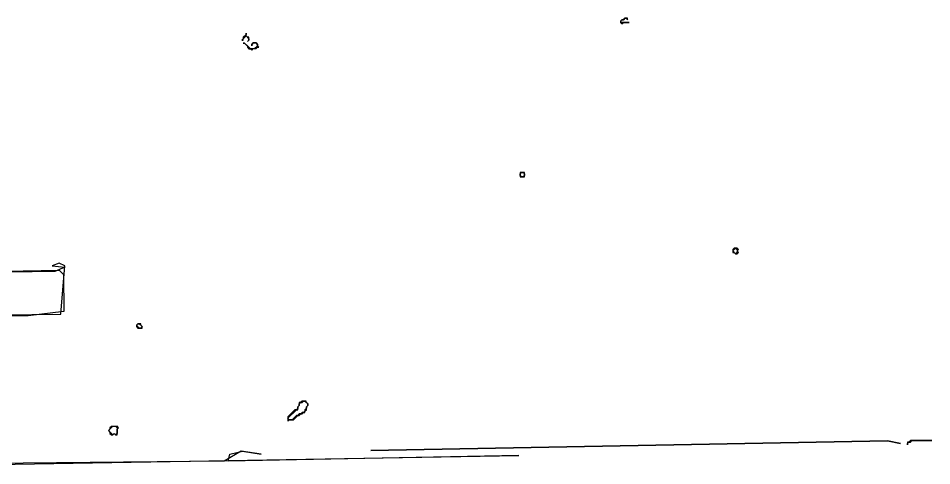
# Model space of a CAD drawing. Header units: inches. Extents: x 0 to 116, y 1 to 63.
# Drawn here: x 77.32 to 116.06, y 2.25 to 21.26 of the extents above; entities that cross this region are included whole.
import ezdxf

# ---------------------------------------------------------------- set-up
doc = ezdxf.new("R2010")
doc.units = ezdxf.units.IN

msp = doc.modelspace()

# ---------------------------------------------------------------- linework, layer by layer
for points in [[(103.1629, 21.2556), (103.0421, 21.25497), (102.98202, 21.19425), (102.92162, 21.19394), (102.86154, 21.13322), (102.86185, 21.07282), (102.92257, 21.01274), (102.98265, 21.07345), (103.22425, 21.07472), (102.92225, 21.07314), (102.86154, 21.13322), (102.92162, 21.19394), (102.98202, 21.19425), (103.0421, 21.25497), (103.1025, 21.25528), (103.16322, 21.1952)], [(103.1629, 21.2556), (103.0421, 21.25497), (102.98202, 21.19425), (102.92162, 21.19394), (102.86154, 21.13322), (102.86185, 21.07282), (102.92257, 21.01274), (102.98265, 21.07345), (103.22425, 21.07472), (102.92225, 21.07314), (102.86154, 21.13322), (102.92162, 21.19394), (102.98202, 21.19425), (103.0421, 21.25497), (103.1025, 21.25528), (103.16322, 21.1952)], [(86.97877, 20.62725), (86.97909, 20.56685), (86.85892, 20.44542), (86.85924, 20.38502), (86.79915, 20.32431), (86.85955, 20.32462), (86.85924, 20.38502), (86.9794, 20.50645), (87.10083, 20.38629), (87.10115, 20.32589), (87.04107, 20.26517), (87.10115, 20.32589), (87.10052, 20.44669), (87.04012, 20.44637), (86.9794, 20.50645)], [(86.97877, 20.62725), (86.97909, 20.56685), (86.85892, 20.44542), (86.85924, 20.38502), (86.79915, 20.32431), (86.85955, 20.32462), (86.85924, 20.38502), (86.9794, 20.50645), (87.10083, 20.38629), (87.10115, 20.32589), (87.04107, 20.26517), (87.10115, 20.32589), (87.10052, 20.44669), (87.04012, 20.44637), (86.9794, 20.50645)], [(86.86019, 20.20382), (86.92058, 20.20414), (87.04202, 20.08397), (87.04233, 20.02358), (87.10305, 19.96349), (87.16345, 19.96381), (87.22416, 19.90373), (87.28424, 19.96444), (87.40504, 19.96507), (87.46513, 20.02579), (87.52553, 20.02611), (87.46481, 20.08619), (87.46449, 20.14659), (87.40378, 20.20667), (87.28298, 20.20604), (87.2229, 20.14532), (87.22321, 20.08492), (87.2229, 20.14532), (87.28298, 20.20604), (87.40378, 20.20667), (87.46449, 20.14659), (87.46481, 20.08619), (87.34464, 19.96476), (87.16345, 19.96381), (86.92058, 20.20414)], [(86.86019, 20.20382), (86.92058, 20.20414), (87.04202, 20.08397), (87.04233, 20.02358), (87.10305, 19.96349), (87.16345, 19.96381), (87.22416, 19.90373), (87.28424, 19.96444), (87.40504, 19.96507), (87.46513, 20.02579), (87.52553, 20.02611), (87.46481, 20.08619), (87.46449, 20.14659), (87.40378, 20.20667), (87.28298, 20.20604), (87.2229, 20.14532), (87.22321, 20.08492), (87.2229, 20.14532), (87.28298, 20.20604), (87.40378, 20.20667), (87.46449, 20.14659), (87.46481, 20.08619), (87.34464, 19.96476), (87.16345, 19.96381), (86.92058, 20.20414)], [(98.60672, 14.70845), (98.60767, 14.52726), (98.78887, 14.5282), (98.78792, 14.7094)], [(98.60672, 14.70845), (98.60767, 14.52726), (98.78887, 14.5282), (98.78792, 14.7094)], [(98.60704, 14.64805), (98.66712, 14.70877), (98.72752, 14.70909), (98.78823, 14.649), (98.78855, 14.5886), (98.72847, 14.52789), (98.66807, 14.52757), (98.60735, 14.58766)], [(107.68367, 11.49434), (107.62359, 11.43362), (107.62422, 11.31282), (107.68462, 11.31314), (107.74534, 11.25306), (107.80574, 11.25337), (107.86582, 11.31409), (107.8051, 11.37417), (107.86519, 11.43489), (107.80447, 11.49497)], [(107.68367, 11.49434), (107.62359, 11.43362), (107.62422, 11.31282), (107.68462, 11.31314), (107.74534, 11.25306), (107.80574, 11.25337), (107.86582, 11.31409), (107.8051, 11.37417), (107.86519, 11.43489), (107.80447, 11.49497)], [(107.74407, 11.49465), (107.80479, 11.43457), (107.80542, 11.31377), (107.74534, 11.25306), (107.62391, 11.37322)], [(82.33247, 8.22075), (82.33278, 8.16035), (82.3935, 8.10027), (82.5747, 8.10122), (82.57438, 8.16162), (82.51366, 8.2217), (82.51335, 8.2821), (82.39255, 8.28147)], [(82.33247, 8.22075), (82.33278, 8.16035), (82.3935, 8.10027), (82.5747, 8.10122), (82.57438, 8.16162), (82.51366, 8.2217), (82.51335, 8.2821), (82.39255, 8.28147)], [(82.33247, 8.22075), (82.39255, 8.28147), (82.45295, 8.28178), (82.57438, 8.16162), (82.5143, 8.1009), (82.4539, 8.10059)], [(89.53705, 4.99683), (89.35585, 4.99588), (89.29577, 4.93517), (89.23537, 4.93485), (89.236, 4.81405), (89.17592, 4.75334), (89.17623, 4.69294), (89.11615, 4.63222), (89.05575, 4.63191), (88.75534, 4.32833), (88.75628, 4.14713), (88.81637, 4.20785), (88.99756, 4.2088), (89.17781, 4.39094), (89.23821, 4.39126), (89.2983, 4.45197), (89.35869, 4.45229), (89.41878, 4.51301), (89.47918, 4.51332), (89.47886, 4.57372), (89.53894, 4.63444), (89.53831, 4.75524), (89.59839, 4.81595), (89.59808, 4.87635), (89.53736, 4.93643)], [(89.53705, 4.99683), (89.35585, 4.99588), (89.29577, 4.93517), (89.23537, 4.93485), (89.236, 4.81405), (89.17592, 4.75334), (89.17623, 4.69294), (89.11615, 4.63222), (89.05575, 4.63191), (88.75534, 4.32833), (88.75628, 4.14713), (88.81637, 4.20785), (88.99756, 4.2088), (89.17781, 4.39094), (89.23821, 4.39126), (89.2983, 4.45197), (89.35869, 4.45229), (89.41878, 4.51301), (89.47918, 4.51332), (89.47886, 4.57372), (89.53894, 4.63444), (89.53831, 4.75524), (89.59839, 4.81595), (89.59808, 4.87635), (89.53736, 4.93643)], [(89.47665, 4.99652), (89.59808, 4.87635), (89.59839, 4.81595), (89.53831, 4.75524), (89.53863, 4.69484), (89.47854, 4.63412), (89.47886, 4.57372), (89.41878, 4.51301), (89.35838, 4.51269), (89.2983, 4.45197), (89.2379, 4.45166), (89.17781, 4.39094), (89.11741, 4.39063), (88.93717, 4.20848), (88.81637, 4.20785), (88.75565, 4.26793), (89.11615, 4.63222), (89.17655, 4.63254), (89.17592, 4.75334), (89.236, 4.81405), (89.23568, 4.87445), (89.29577, 4.93517), (89.35616, 4.93548), (89.41625, 4.9962)], [(81.26774, 3.92672), (81.20765, 3.866), (81.20797, 3.8056), (81.14789, 3.74489), (81.2086, 3.68481), (81.20892, 3.62441), (81.26963, 3.56432), (81.33003, 3.56464), (81.39011, 3.62536), (81.45083, 3.56527), (81.51123, 3.56559), (81.50996, 3.80719), (81.57005, 3.8679), (81.50933, 3.92798)], [(81.26774, 3.92672), (81.20765, 3.866), (81.20797, 3.8056), (81.14789, 3.74489), (81.2086, 3.68481), (81.20892, 3.62441), (81.26963, 3.56432), (81.33003, 3.56464), (81.39011, 3.62536), (81.45083, 3.56527), (81.51123, 3.56559), (81.50996, 3.80719), (81.57005, 3.8679), (81.50933, 3.92798)], [(81.32813, 3.92704), (81.44893, 3.92767), (81.50965, 3.86759), (81.51091, 3.62599), (81.45083, 3.56527), (81.39011, 3.62536), (81.33003, 3.56464), (81.14789, 3.74489)], [(114.73362, 3.19594), (114.1894, 3.31389), (92.26608, 2.89709), (114.1894, 3.31389)], [(114.73362, 3.19594), (114.1894, 3.31389), (92.26608, 2.89709), (114.1894, 3.31389)], [(115.03593, 3.13712), (115.03562, 3.19752), (115.0957, 3.25823), (115.1561, 3.25855), (115.21618, 3.31926), (116.06177, 3.32369), (115.15578, 3.31895), (115.0957, 3.25823), (115.0353, 3.25792)], [(115.03593, 3.13712), (115.03562, 3.19752), (115.0957, 3.25823), (115.1561, 3.25855), (115.21618, 3.31926), (116.06177, 3.32369), (115.15578, 3.31895), (115.0957, 3.25823), (115.0353, 3.25792)], [(98.54886, 2.68839), (86.22837, 2.44267), (86.28719, 2.74499), (86.83015, 2.86863), (87.61597, 2.75194), (86.76975, 2.86831), (86.04718, 2.44172), (73.24287, 2.31428), (72.87858, 2.67478), (52.525, 2.387), (72.87858, 2.67478), (73.06199, 2.25293)], [(98.54886, 2.68839), (86.22837, 2.44267), (86.28719, 2.74499), (86.83015, 2.86863), (87.61597, 2.75194), (86.76975, 2.86831), (86.04718, 2.44172), (73.24287, 2.31428), (72.87858, 2.67478), (52.525, 2.387), (72.87858, 2.67478), (73.06199, 2.25293)]]:
    msp.add_lwpolyline(points, close=True)
for points in [[(69.28403, 8.57524), (79.12878, 8.68719), (79.29923, 10.74171), (79.057, 10.86124), (78.75563, 10.73886), (79.29954, 10.68131), (78.8777, 10.4979), (65.34891, 10.30626)], [(69.28403, 8.57524), (79.12878, 8.68719), (79.29923, 10.74171), (79.057, 10.86124), (78.75563, 10.73886), (79.29954, 10.68131), (78.8777, 10.4979), (65.34891, 10.30626)], [(65.34891, 10.30626), (79.05858, 10.55924), (79.24072, 10.37899), (79.24895, 8.80862), (77.73992, 8.61951), (65.78088, 8.55689)], [(65.34891, 10.30626), (79.05858, 10.55924), (79.24072, 10.37899), (79.24895, 8.80862), (77.73992, 8.61951), (65.78088, 8.55689)]]:
    msp.add_lwpolyline(points)

doc.saveas('drawing.dxf')
